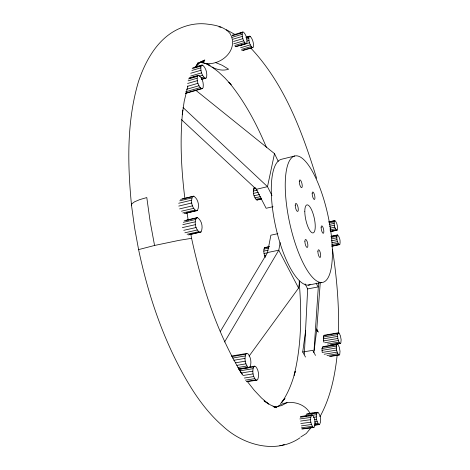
<?xml version="1.0" encoding="UTF-8"?>
<svg xmlns="http://www.w3.org/2000/svg" width="470" height="470" viewBox="0 0 470 470"><rect width="100%" height="100%" fill="white"/><g stroke="black" fill="none" stroke-linecap="round" stroke-linejoin="round"><path stroke-width="0.7" d="M340.333 343.435L338.952 342.16L337.807 338.494L337.572 334.611L338.382 332.801L339.046 333.071L340.397 335.745L341.144 339.792L340.844 342.877L340.333 343.435L332.513 344.739M339.393 244.788C336.984 242.514 336.426 238.402 337.084 235.241L337.566 234.93C339.957 237.221 340.515 241.298 339.875 244.465L331.749 246.368M339.199 355.02L338.529 354.791C336.561 351.971 335.956 348.141 336.702 344.81L337.231 344.24L337.901 344.487L339.275 347.166L340.027 351.266L339.722 354.427L339.199 355.02L330.569 356.424M336.726 230.382C334.346 228.079 333.735 224.002 334.411 220.835L334.904 220.559C337.26 222.88 337.871 226.922 337.213 230.089L330.486 231.71M336.643 350.074L322.203 352.453L321.997 348.511L322.878 346.637L337.231 344.24M323.871 342.248L323.337 337.043L324.2 335.233L338.382 332.801M319.577 424.539L318.772 424.445C316.339 421.202 315.241 415.856 317.385 412.278L318.19 412.402C320.599 415.656 321.68 420.938 319.577 424.539L314.636 425.209M313.972 427.441L313.137 427.353C310.623 424.069 309.513 418.576 311.745 414.945L312.579 415.069C315.07 418.365 316.157 423.787 313.972 427.441L302.492 428.993M338.482 332.883C339.199 304.971 336.726 277.059 332.49 249.494M304.337 354.245L307.662 288.933L305.065 283.892M313.884 352.67L318.613 282.658M265.28 257.442C264.034 254.47 263.118 250.868 264.457 247.784L269.375 246.492M314.148 350.52L316.739 329.758L320.264 282.499M256.908 380.154L255.815 379.924C252.79 376.541 252.084 371.177 253.583 366.958L254.499 366.159L255.592 366.424C258.571 369.814 259.27 375.113 257.813 379.319L256.908 380.154L246.844 381.74M249.188 367.593L248.054 367.329C244.999 363.909 244.212 358.469 245.81 354.215L246.762 353.44L247.89 353.745C250.898 357.165 251.673 362.54 250.128 366.782L249.188 367.593L238.719 369.303M261.69 198.928L256.925 200.032C253.606 197.424 252.431 191.901 253.947 188.012L254.763 187.747M138.591 249.611L134.561 227.562L131.571 205.719L131.759 203.91L134.555 201.806L139.731 199.615L146.793 197.564L150.124 221.388L154.559 245.463L138.591 249.611C146.893 288.974 159.26 327.649 177.554 363.551C189.328 386.587 203.328 409.147 223.027 426.278C243.096 444.99 275.99 454.555 300.089 437.746M252.919 47.535L252.155 47.452C249.558 44.75 248.501 40.626 248.888 36.948L249.388 36.19L250.163 36.302C252.725 39.01 253.782 43.099 253.412 46.765L252.919 47.535L243.26 50.396M246.403 43.581L245.61 43.487C242.949 40.743 241.839 36.531 242.262 32.777L242.79 32.019L243.589 32.142C246.215 34.886 247.32 39.063 246.915 42.799L246.403 43.581L235.893 46.718M337.16 355.138C334.869 376.347 330.381 397.849 319.982 416.673M199.909 232.38C195.42 229.76 193.981 222.557 196.272 218.039L197.429 217.633C201.859 220.318 203.281 227.398 201.054 231.933L188.482 234.941M305.5 357.059L302.715 352.018L305.694 330.234M196.29 210.836C191.901 208.128 190.291 201.013 192.659 196.507L193.822 196.166C198.158 198.928 199.738 205.925 197.441 210.448L184.199 213.662M205.966 78.155L204.949 78.138C201.607 75.306 200.314 70.306 200.996 66.064L201.695 65.118L202.717 65.171C206.013 68.021 207.299 72.962 206.647 77.186L205.966 78.155L201.742 79.377M202.423 88.601L201.383 88.613C197.935 85.793 196.648 80.675 197.353 76.387L198.07 75.4L199.121 75.423C202.517 78.267 203.798 83.313 203.128 87.59L202.423 88.601L185.286 93.483M249.106 356.078L298.585 288.063L299.649 281.025M280.179 242.532L278.786 250.193L224.548 342.007M220.283 331.538L267.506 252.56L270.896 235.182L277.805 233.684M195.99 90.44L274.492 153.631L267.5 186.661L271.995 195.573M187.865 85.963L184.187 101.397L182.266 114.78L182.777 110.092C179.769 138.92 181.191 168.025 184.657 196.754L184.969 198.892M310.517 427.559L310.03 428.928L306.193 433.569L300.865 436.912M195.614 67.01L198.07 62.763L195.22 67.651M195.755 67.192L199.55 62.534L198.546 63.415M280.508 403.66L284.985 398.384L281.571 402.661C288.216 393.278 292.275 382.392 295.242 371.359L294.108 375.272C301.687 344.686 301.74 312.779 299.173 281.548M197.87 64.143L199.533 62.751L204.826 60.013L199.274 62.551M277.905 406.315C287.946 399.106 304.337 402.291 310.112 413.447M287.035 402.62L281.63 405.581L274.462 407.149M200.766 62.21C217.381 68.937 239.988 51.406 230.212 33.775C224.983 26.937 215.83 25.104 207.734 24.181C198.475 22.842 188.799 24.469 180.257 28.188C158.32 37.4 145.882 59.755 138.562 81.257C126.594 121.513 127.476 164.336 131.571 205.719M284.338 444.438L281.154 445.648L279.797 445.63M256.925 200.032L260.456 199.11M232.262 35.215L242.79 32.019M238.689 33.629L240.787 32.988M232.268 35.808L242.262 32.777M232.086 37.342L242.091 34.31M232.956 39.21L242.303 36.384M245.933 37.23L249.388 36.19M246.715 37.342L250.163 36.302M233.52 41.489L242.867 38.675M246.116 37.782L248.888 36.948M246.644 39.086L248.73 38.458M233.69 43.833L243.695 40.831M246.856 41.125L248.941 40.496M234.812 45.467L244.659 42.523M235.082 46.63L245.61 43.487M239.776 45.649L249.494 42.752M240.587 47.752L250.299 44.861M241.539 49.391L251.238 46.512M241.786 50.525L252.155 47.452M192.894 67.715L201.695 65.118M194.98 67.451L197.089 66.828M198.499 66.417L202.717 65.171M192.171 68.667L200.996 66.064M191.889 70.471L200.725 67.874M190.726 73.255L200.931 70.265M190.697 76.046L201.583 72.868M189.146 77.996L198.07 75.4M189.528 78.214L191.584 77.615M192.953 77.215L196.384 76.216M188.405 78.989L197.353 76.387M199.18 76.269L202.576 75.282M188.112 80.84L197.071 78.243M201.048 77.92L203.763 77.133M201.565 79.119L204.949 78.138M187.618 83.472L197.277 80.681M187.589 86.304L197.941 83.325M186.543 89.318L198.957 85.763M185.709 91.75L200.167 87.62M185.579 93.119L201.383 88.613M294.731 155.999L281.436 159.283A64.372 20.31 77.6 0 0 276.013 228.22A64.372 20.31 77.6 0 0 310.159 284.708M198.657 62.833L204.244 61.464L200.954 61.958M182.478 198.892L193.822 196.166M180.574 199.409L192.659 196.507M179.74 200.825L191.854 197.917M178.688 203.257L191.537 200.191M253.947 188.012L255.304 187.689M178.77 206.066L191.754 202.975M253.412 189.181L256.132 188.529M181.408 119.597L256.362 189.298L267.5 186.661L183.012 107.495M253.248 191.067L257.343 190.097M179.622 208.886L192.483 205.842M253.483 193.393L258.259 192.265M181.467 211.2L193.605 208.345M254.076 195.796L259.54 194.515M182.824 212.934L194.938 210.096M186.091 213.104L197.441 210.448M254.946 197.905L260.404 196.63M255.944 199.392L261.396 198.123M186.038 220.26L197.429 217.633M184.14 220.841L196.272 218.039M183.312 222.316L195.479 219.513M182.824 224.666L195.167 221.84M273.005 206.706L266.132 208.275L256.362 189.298M182.348 227.627L195.391 224.654M183.764 230.324L196.119 227.521M184.892 232.785L197.236 230M187.119 234.277L198.569 231.704M189.657 234.489L201.054 231.933M154.559 245.463L179.188 240.329L191.596 238.325C201.812 285.607 216.764 332.543 241.997 374.096L239.506 369.961L242.784 374.831M328.677 221.911L334.904 220.559M328.871 222.04L334.411 220.835M329.276 222.874L334.135 221.822M329.241 224.419L334.111 223.368M329.476 226.287L334.346 225.242M329.94 228.191L334.81 227.145M329.864 229.983L335.427 228.796M330.545 231.111L336.097 229.93M331.679 231.263L337.213 230.089M264.457 247.784L269.275 246.768M263.94 249.094L268.769 248.078M331.321 236.246L337.566 234.93M330.827 236.557L337.084 235.241M263.793 251.097L267.935 250.228M331.232 237.426L336.808 236.251M331.908 238.842L336.784 237.82M267.506 252.56L278.786 250.193L298.585 288.063M264.04 253.489L267.495 252.766M331.444 240.869L337.025 239.7M264.634 255.897L266.02 255.609M331.908 242.773L337.489 241.609M331.826 244.547L338.1 243.249M331.808 245.804L338.77 244.365M332.936 245.898L339.181 244.606M308.203 285.114L321.68 282.517A64.719 19.505 77.6 0 0 319.488 186.755A64.719 19.505 77.6 0 0 285.267 188.235A64.719 19.505 77.6 0 0 321.68 282.517M307.662 288.933L318.061 286.941L316.14 283.134M323.654 335.774L339.046 333.071M323.337 337.043L337.572 334.611M323.295 338.846L337.554 336.42M231.563 356.019L246.762 353.44M323.542 340.909L337.807 338.494M231.857 356.577L245.81 354.215M232.603 358.075L245.187 355.954M324.747 342.795L338.3 340.509M327.549 344.069L338.952 342.16M233.778 360.279L244.988 358.404M330.41 344.733L339.669 343.182M336.473 344.727L337.901 344.487M322.32 347.207L336.702 344.81M235.429 362.811L245.24 361.177M321.997 348.511L336.403 346.114M302.715 352.018L312.756 350.344L315.499 355.42M321.956 350.356L336.385 347.964M236.804 365.36L245.916 363.856M237.802 367.511L246.909 366.018M324.147 354.245L337.143 352.112M249.482 366.982L254.499 366.159M238.267 368.927L248.054 367.329M239.212 369.308L253.583 366.958M326.979 355.537L337.801 353.769M240.023 370.818L252.989 368.709M329.159 356.313L338.529 354.791M241.257 373.015L252.807 371.147M242.955 375.524L253.066 373.903M244.341 378.039L253.73 376.541M245.317 380.142L254.699 378.656M246.45 381.405L255.815 379.924M306.822 413.764L317.385 412.278M308.355 413.788L309.759 413.588M311.163 413.389L313.273 413.095M314.677 412.895L316.786 412.601M306.158 414.575L316.745 413.089M300.295 416.549L311.745 414.945M301.869 416.567L303.297 416.367M304.724 416.167L306.869 415.868M308.296 415.668L309.724 415.468M311.152 415.269L312.579 415.069M312.121 415.31L316.363 414.716M300.318 417.284L311.075 415.78M299.895 418.946L310.676 417.442M313.472 417.307L316.304 416.913M300.53 421.079L310.611 419.687M314.454 419.639L316.58 419.346M300.8 423.552L310.887 422.166M314.312 422.025L317.15 421.631M314.377 423.905L317.92 423.423M301.376 425.873L311.463 424.498M314.53 425.021L318.772 424.445M301.458 427.782L312.256 426.319M301.634 428.904L313.137 427.353M199.627 62.434L203.557 62.404M218.979 26.902L221.018 27.16M273.235 406.444L276.683 407.19M273.035 406.609L276.871 407.743L270.344 404.905L264.117 400.875M215.918 62.68L222.239 65.306L228.596 69.196C220.612 71.863 212.881 68.191 206.418 63.685M202.223 62.128L210.131 65.436L206.412 63.568M226.299 29.704L235.17 34.58M264.117 400.91L265.808 402.103M266.942 402.902L268.634 404.094L261.514 398.008L254.241 390.276L247.308 381.464M212.029 67.01L218.485 71.975L224.871 77.938L231.152 84.829L228.884 82.221C244.941 101.767 256.826 124.374 266.531 147.633M250.868 48.151C284.673 84.165 302.275 131.9 316.621 178.318M316.698 328.959L318.36 332.126M316.739 329.758L317.72 331.626M274.492 153.631L278.264 161.416M188.223 220.312L186.954 212.44M190.785 234.001L191.596 238.325M299.29 181.573A3.971 1.199 76.9 0 0 301.476 187.659A3.971 1.199 76.9 0 0 301.534 182.154A3.971 1.199 76.9 0 0 299.29 181.573M312.18 193.622A3.836 1.116 77.2 0 0 314.248 199.462A3.836 1.116 77.2 0 0 314.254 194.098A3.836 1.116 77.2 0 0 312.18 193.622M321.145 227.586A3.813 1.11 77.9 0 0 323.184 233.308A3.813 1.11 77.9 0 0 323.149 227.833A3.813 1.11 77.9 0 0 321.145 227.586M317.896 251.638A3.93 1.175 78.3 0 0 320.005 257.466A3.93 1.175 78.3 0 0 319.982 251.726A3.93 1.175 78.3 0 0 317.896 251.638M304.895 241.392A4.066 1.257 78.1 0 0 307.116 247.455A4.066 1.257 78.1 0 0 307.151 241.557A4.066 1.257 78.1 0 0 304.895 241.392M295.236 205.226A4.089 1.275 77.3 0 0 297.492 211.424A4.089 1.275 77.3 0 0 297.575 205.649A4.089 1.275 77.3 0 0 295.236 205.226M304.801 211.418A14.353 4.318 77.6 0 0 312.644 232.938A14.353 4.318 77.6 0 0 312.62 212.352A14.353 4.318 77.6 0 0 304.801 211.418"/></g></svg>
